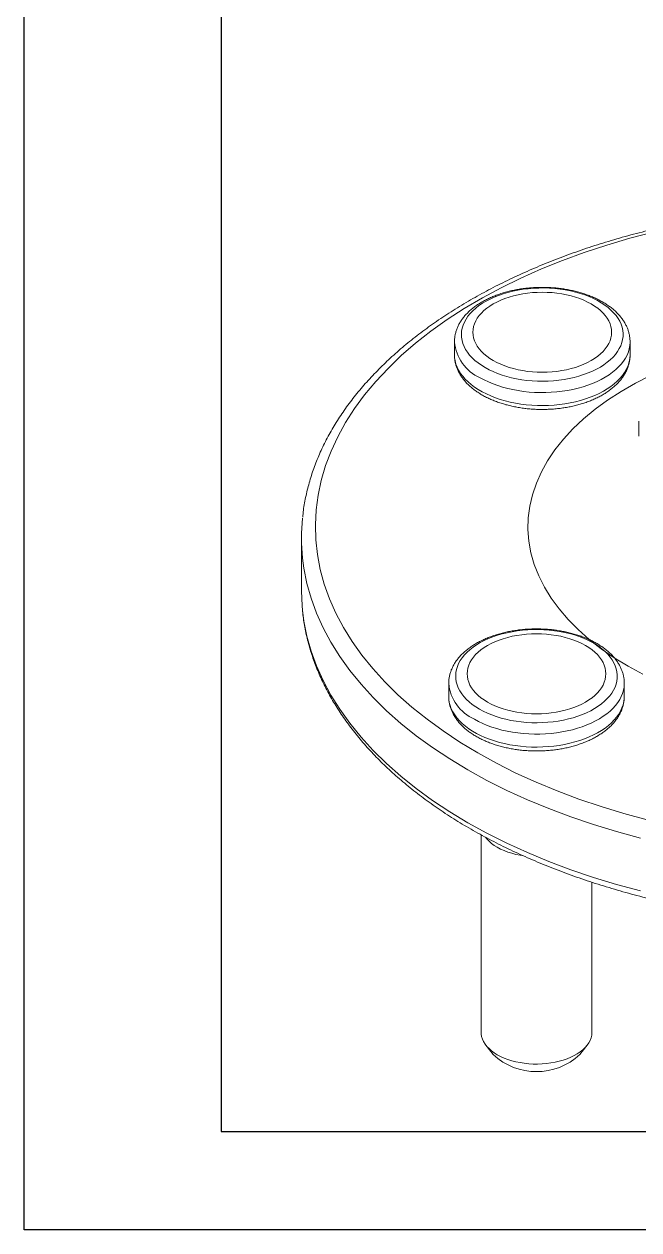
# Model space of a CAD drawing. Header units: millimetres. Extents: x 2429 to 2877, y 1091 to 1407.
# Drawn here: x 2429 to 2495.5, y 1091 to 1221.5 of the extents above; entities that cross this region are included whole.
import ezdxf

# ---------------------------------------------------------------- set-up
doc = ezdxf.new("R2010")
doc.units = ezdxf.units.MM
doc.linetypes.add('ACAD_ISO05W100', pattern=[33, 24, -3, 0, -3, 0, -3])
doc.layers.add('AM_BOR', color=2, linetype='ACAD_ISO05W100', lineweight=35)

# ---------------------------------------------------------------- blocks, each defined once
blk = doc.blocks.new('A3 ZTL')
for p, q in [((19.57, 280.82), (19.57, 9.78)), ((19.57, 9.78), (401.17, 9.78))]:
    blk.add_line(p, q)
at = {"layer": 'AM_BOR', "color": 135, "linetype": 'Continuous', "lineweight": 25}
for p, q in [((0, 0), (0, 290.61)), ((410.96, 0), (0, 0))]:
    blk.add_line(p, q, dxfattribs=at)

msp = doc.modelspace()

# ---------------------------------------------------------------- linework, layer by layer
at = {"color": 7, "linetype": 'Continuous', "lineweight": 15}
for p, q in [((2475.596, 1187.119), (2475.596, 1185.716)), ((2494.596, 1185.716), (2494.596, 1187.119)), ((2495.547, 1178.548), (2495.547, 1176.914)), ((2459.047, 1165.891), (2459.047, 1160.175)), ((2474.973, 1150.148), (2474.973, 1148.745)), ((2493.973, 1148.745), (2493.973, 1150.148)), ((2478.473, 1133.763), (2478.473, 1112.409)), ((2490.473, 1112.409), (2490.473, 1128.623)), ((2478.995, 1110.995), (2479.786, 1109.974)), ((2489.159, 1109.974), (2489.95, 1110.995))]:
    msp.add_line(p, q, dxfattribs=at)
at = {"color": 8, "linetype": 'Continuous', "lineweight": 15, "flags": 128}
for points in [[(2497.103, 1199), (2494.559, 1198.336), (2492.071, 1197.604), (2489.644, 1196.806), (2487.285, 1195.944), (2484.998, 1195.019), (2482.788, 1194.034), (2480.659, 1192.991), (2478.617, 1191.892), (2476.666, 1190.739), (2474.809, 1189.534), (2473.052, 1188.282), (2471.398, 1186.983), (2469.85, 1185.641), (2468.412, 1184.26), (2467.086, 1182.841), (2465.877, 1181.388), (2464.786, 1179.904), (2463.816, 1178.393), (2462.968, 1176.857), (2462.246, 1175.3), (2461.649, 1173.725), (2461.18, 1172.136), (2460.84, 1170.536), (2460.629, 1168.929), (2460.548, 1167.317), (2460.597, 1165.706), (2460.775, 1164.097), (2461.083, 1162.495), (2461.52, 1160.903), (2462.085, 1159.324), (2462.776, 1157.762), (2463.592, 1156.221), (2464.532, 1154.703), (2465.593, 1153.212), (2466.773, 1151.751), (2468.07, 1150.323), (2469.48, 1148.932), (2471.001, 1147.58), (2472.629, 1146.271), (2474.361, 1145.006), (2476.192, 1143.79), (2478.12, 1142.624)], [(2494.596, 1187.124), (2494.595, 1187.076), (2494.572, 1186.728), (2494.509, 1186.382), (2494.409, 1186.039), (2494.272, 1185.7), (2494.098, 1185.367), (2493.887, 1185.041), (2493.641, 1184.723), (2493.36, 1184.415), (2493.047, 1184.118), (2492.701, 1183.833), (2492.324, 1183.561), (2491.919, 1183.304), (2491.486, 1183.061), (2491.027, 1182.836), (2490.545, 1182.627), (2490.04, 1182.437), (2489.516, 1182.265), (2488.973, 1182.113), (2488.416, 1181.981), (2487.844, 1181.87), (2487.262, 1181.78), (2486.671, 1181.711), (2486.074, 1181.664), (2485.472, 1181.64), (2484.87, 1181.637), (2484.268, 1181.656), (2483.669, 1181.697), (2483.076, 1181.761), (2482.492, 1181.845), (2481.917, 1181.951), (2481.356, 1182.078), (2480.81, 1182.225), (2480.281, 1182.392), (2479.771, 1182.578), (2479.283, 1182.782), (2478.818, 1183.003), (2478.378, 1183.242)], [(2475.596, 1185.716), (2475.61, 1185.411), (2475.663, 1185.065), (2475.753, 1184.721), (2475.882, 1184.38), (2476.047, 1184.046), (2476.248, 1183.718), (2476.486, 1183.398), (2476.758, 1183.087), (2477.063, 1182.787), (2477.401, 1182.499), (2477.77, 1182.224), (2478.168, 1181.963), (2478.595, 1181.717), (2479.047, 1181.487), (2479.524, 1181.274), (2480.023, 1181.079), (2480.543, 1180.902), (2481.081, 1180.745), (2481.635, 1180.608), (2482.203, 1180.492), (2482.783, 1180.396), (2483.372, 1180.322), (2483.968, 1180.27), (2484.568, 1180.24), (2485.171, 1180.232), (2485.773, 1180.245), (2486.373, 1180.281), (2486.968, 1180.339), (2487.554, 1180.418), (2488.132, 1180.519), (2488.696, 1180.641), (2489.247, 1180.783), (2489.78, 1180.945), (2490.295, 1181.126), (2490.789, 1181.325), (2491.26, 1181.543), (2491.706, 1181.777), (2492.125, 1182.027), (2492.516, 1182.291), (2492.878, 1182.57), (2493.208, 1182.861), (2493.505, 1183.164), (2493.768, 1183.477), (2493.997, 1183.799), (2494.189, 1184.129), (2494.345, 1184.465), (2494.464, 1184.806), (2494.545, 1185.151), (2494.588, 1185.498), (2494.596, 1185.716)], [(2494.384, 1152.012), (2492.88, 1152.934), (2491.473, 1153.905), (2490.168, 1154.922), (2488.97, 1155.983), (2487.883, 1157.082), (2486.911, 1158.217), (2486.057, 1159.383), (2485.324, 1160.576), (2484.715, 1161.792), (2484.231, 1163.027), (2483.875, 1164.276), (2483.648, 1165.535), (2483.551, 1166.799), (2483.583, 1168.065), (2483.746, 1169.328), (2484.037, 1170.582), (2484.457, 1171.825), (2485.004, 1173.051), (2485.675, 1174.256), (2486.469, 1175.436), (2487.383, 1176.587), (2488.413, 1177.704), (2489.556, 1178.785), (2490.808, 1179.824), (2492.164, 1180.819), (2493.62, 1181.765), (2495.171, 1182.66), (2496.81, 1183.501)], [(2477.06, 1140.787), (2475.098, 1141.973), (2473.233, 1143.21), (2471.469, 1144.496), (2469.809, 1145.827), (2468.258, 1147.201), (2466.819, 1148.615), (2465.494, 1150.066), (2464.287, 1151.551), (2463.2, 1153.066), (2462.235, 1154.609), (2461.394, 1156.175), (2460.68, 1157.763), (2460.094, 1159.367), (2459.637, 1160.986), (2459.309, 1162.615), (2459.163, 1163.712)], [(2459.156, 1158.064), (2459.309, 1156.9), (2459.637, 1155.27), (2460.094, 1153.652), (2460.68, 1152.047), (2461.394, 1150.459), (2462.235, 1148.893), (2463.2, 1147.35), (2464.287, 1145.835), (2465.494, 1144.35), (2466.819, 1142.899), (2468.258, 1141.485), (2469.809, 1140.111), (2471.469, 1138.78), (2473.233, 1137.494), (2475.098, 1136.257), (2477.06, 1135.071), (2479.114, 1133.938), (2481.258, 1132.862), (2483.485, 1131.843), (2485.791, 1130.885), (2488.171, 1129.99), (2490.621, 1129.159), (2493.134, 1128.394), (2495.706, 1127.697)], [(2495.98, 1151.144), (2494.384, 1152.012), (2494.384, 1152.012)], [(2493.973, 1150.153), (2493.972, 1150.105), (2493.948, 1149.757), (2493.886, 1149.411), (2493.786, 1149.068), (2493.649, 1148.729), (2493.474, 1148.396), (2493.264, 1148.07), (2493.018, 1147.752), (2492.737, 1147.444), (2492.424, 1147.147), (2492.078, 1146.862), (2491.701, 1146.59), (2491.296, 1146.333), (2490.863, 1146.09), (2490.404, 1145.865), (2489.922, 1145.656), (2489.417, 1145.466), (2488.893, 1145.294), (2488.35, 1145.142), (2487.793, 1145.01), (2487.221, 1144.899), (2486.639, 1144.809), (2486.048, 1144.74), (2485.451, 1144.693), (2484.849, 1144.669), (2484.247, 1144.666), (2483.645, 1144.685), (2483.046, 1144.726), (2482.453, 1144.79), (2481.869, 1144.874), (2481.294, 1144.98), (2480.733, 1145.107), (2480.187, 1145.254), (2479.658, 1145.421), (2479.148, 1145.607), (2478.66, 1145.811), (2478.195, 1146.032), (2477.755, 1146.271)], [(2474.973, 1148.745), (2474.987, 1148.44), (2475.04, 1148.094), (2475.13, 1147.75), (2475.258, 1147.409), (2475.424, 1147.075), (2475.625, 1146.747), (2475.863, 1146.427), (2476.135, 1146.116), (2476.44, 1145.816), (2476.778, 1145.528), (2477.147, 1145.253), (2477.545, 1144.992), (2477.972, 1144.746), (2478.424, 1144.516), (2478.901, 1144.303), (2479.4, 1144.108), (2479.92, 1143.931), (2480.458, 1143.774), (2481.012, 1143.637), (2481.58, 1143.521), (2482.16, 1143.425), (2482.749, 1143.351), (2483.345, 1143.299), (2483.945, 1143.269), (2484.548, 1143.261), (2485.15, 1143.274), (2485.75, 1143.31), (2486.344, 1143.368), (2486.931, 1143.447), (2487.508, 1143.548), (2488.073, 1143.67), (2488.624, 1143.812), (2489.157, 1143.974), (2489.672, 1144.155), (2490.166, 1144.354), (2490.637, 1144.572), (2491.083, 1144.806), (2491.502, 1145.056), (2491.893, 1145.32), (2492.255, 1145.599), (2492.584, 1145.89), (2492.882, 1146.193), (2493.145, 1146.506), (2493.374, 1146.828), (2493.566, 1147.158), (2493.722, 1147.494), (2493.841, 1147.835), (2493.922, 1148.18), (2493.965, 1148.527), (2493.973, 1148.745)], [(2478.12, 1142.624), (2480.14, 1141.511), (2482.248, 1140.453), (2484.438, 1139.453), (2486.706, 1138.514), (2489.048, 1137.636), (2491.458, 1136.822), (2493.931, 1136.073), (2496.462, 1135.392)], [(2495.706, 1133.413), (2493.134, 1134.11), (2490.621, 1134.875), (2488.171, 1135.706), (2485.791, 1136.601), (2483.485, 1137.559), (2481.258, 1138.577), (2479.114, 1139.654), (2477.06, 1140.787)]]:
    msp.add_lwpolyline(points, dxfattribs=at)
at = {"color": 7, "linetype": 'Continuous', "lineweight": 15, "flags": 128}
for points in [[(2478.914, 1184.343), (2479.336, 1184.115), (2479.783, 1183.903), (2480.254, 1183.709), (2480.745, 1183.534), (2481.256, 1183.378), (2481.784, 1183.241), (2482.325, 1183.125), (2482.88, 1183.03), (2483.443, 1182.956), (2484.014, 1182.903), (2484.59, 1182.873), (2485.168, 1182.865), (2485.746, 1182.879), (2486.32, 1182.914), (2486.89, 1182.972), (2487.451, 1183.051), (2488.003, 1183.152), (2488.541, 1183.273), (2489.065, 1183.415), (2489.571, 1183.576), (2490.057, 1183.756), (2490.522, 1183.955), (2490.963, 1184.17), (2491.379, 1184.402), (2491.767, 1184.65), (2492.126, 1184.911), (2492.454, 1185.186), (2492.75, 1185.473), (2493.012, 1185.77), (2493.24, 1186.077), (2493.432, 1186.392), (2493.588, 1186.713), (2493.707, 1187.04), (2493.788, 1187.37), (2493.831, 1187.703), (2493.836, 1188.037), (2493.802, 1188.37), (2493.731, 1188.701), (2493.621, 1189.029), (2493.475, 1189.352), (2493.292, 1189.668), (2493.073, 1189.977), (2492.819, 1190.277), (2492.531, 1190.566), (2492.211, 1190.844), (2491.86, 1191.109), (2491.479, 1191.36), (2491.07, 1191.596), (2490.635, 1191.816), (2490.176, 1192.019), (2489.694, 1192.204), (2489.193, 1192.37), (2488.674, 1192.517), (2488.139, 1192.643), (2487.59, 1192.749), (2487.031, 1192.833), (2486.463, 1192.896), (2485.89, 1192.938), (2485.313, 1192.957), (2484.734, 1192.954), (2484.158, 1192.929), (2483.585, 1192.883), (2483.02, 1192.814), (2482.463, 1192.724), (2481.918, 1192.613), (2481.386, 1192.482), (2480.871, 1192.33), (2480.375, 1192.159), (2479.899, 1191.97), (2479.445, 1191.763), (2479.017, 1191.539), (2478.615, 1191.299), (2478.241, 1191.044), (2477.898, 1190.776), (2477.585, 1190.495), (2477.306, 1190.203), (2477.061, 1189.901), (2476.851, 1189.59), (2476.677, 1189.272), (2476.539, 1188.947), (2476.439, 1188.619), (2476.377, 1188.287), (2476.353, 1187.953), (2476.368, 1187.62), (2476.42, 1187.287), (2476.511, 1186.958), (2476.639, 1186.632), (2476.804, 1186.312), (2477.005, 1186), (2477.241, 1185.695), (2477.512, 1185.4), (2477.817, 1185.116), (2478.152, 1184.845), (2478.519, 1184.587), (2478.914, 1184.343)], [(2490.399, 1191.227), (2490.764, 1191.001), (2491.1, 1190.76), (2491.405, 1190.506), (2491.678, 1190.24), (2491.918, 1189.964), (2492.123, 1189.678), (2492.292, 1189.385), (2492.424, 1189.086), (2492.519, 1188.781), (2492.577, 1188.474), (2492.596, 1188.165), (2492.577, 1187.856), (2492.519, 1187.549), (2492.424, 1187.245), (2492.292, 1186.945), (2492.123, 1186.652), (2491.918, 1186.367), (2491.678, 1186.09), (2491.405, 1185.825), (2491.1, 1185.571), (2490.764, 1185.33), (2490.399, 1185.104), (2490.007, 1184.893), (2489.59, 1184.699), (2489.151, 1184.523), (2488.69, 1184.365), (2488.211, 1184.227), (2487.717, 1184.109), (2487.209, 1184.011), (2486.69, 1183.935), (2486.163, 1183.88), (2485.631, 1183.847), (2485.096, 1183.836), (2484.561, 1183.847), (2484.028, 1183.88), (2483.501, 1183.935), (2482.983, 1184.011), (2482.475, 1184.109), (2481.98, 1184.227), (2481.501, 1184.365), (2481.041, 1184.523), (2480.601, 1184.699), (2480.184, 1184.893), (2479.792, 1185.104), (2479.428, 1185.33), (2479.092, 1185.571), (2478.786, 1185.825), (2478.513, 1186.09), (2478.273, 1186.367), (2478.069, 1186.652), (2477.9, 1186.945), (2477.767, 1187.245), (2477.672, 1187.549), (2477.615, 1187.856), (2477.596, 1188.165), (2477.615, 1188.474), (2477.672, 1188.781), (2477.767, 1189.086), (2477.9, 1189.385), (2478.069, 1189.678), (2478.273, 1189.964), (2478.513, 1190.24), (2478.786, 1190.506), (2479.092, 1190.76), (2479.428, 1191.001), (2479.792, 1191.227), (2480.184, 1191.437), (2480.601, 1191.631), (2481.041, 1191.808), (2481.501, 1191.965), (2481.98, 1192.104), (2482.475, 1192.222), (2482.983, 1192.32), (2483.501, 1192.396), (2484.028, 1192.451), (2484.561, 1192.484), (2485.096, 1192.495), (2485.631, 1192.484), (2486.163, 1192.451), (2486.69, 1192.396), (2487.209, 1192.32), (2487.717, 1192.222), (2488.211, 1192.104), (2488.69, 1191.965), (2489.151, 1191.808), (2489.59, 1191.631), (2490.007, 1191.437), (2490.399, 1191.227)], [(2459.047, 1160.175), (2459.112, 1158.536), (2459.156, 1158.064)], [(2478.291, 1147.372), (2478.713, 1147.144), (2479.16, 1146.932), (2479.631, 1146.738), (2480.122, 1146.563), (2480.633, 1146.406), (2481.16, 1146.27), (2481.702, 1146.154), (2482.256, 1146.059), (2482.82, 1145.985), (2483.391, 1145.932), (2483.967, 1145.902), (2484.545, 1145.894), (2485.123, 1145.908), (2485.697, 1145.943), (2486.267, 1146.001), (2486.828, 1146.08), (2487.38, 1146.181), (2487.918, 1146.302), (2488.442, 1146.444), (2488.948, 1146.605), (2489.434, 1146.785), (2489.899, 1146.984), (2490.34, 1147.199), (2490.756, 1147.431), (2491.144, 1147.679), (2491.503, 1147.94), (2491.831, 1148.215), (2492.127, 1148.502), (2492.389, 1148.799), (2492.617, 1149.106), (2492.809, 1149.421), (2492.965, 1149.742), (2493.084, 1150.069), (2493.165, 1150.399), (2493.208, 1150.732), (2493.212, 1151.066), (2493.179, 1151.399), (2493.108, 1151.73), (2492.998, 1152.058), (2492.852, 1152.381), (2492.669, 1152.697), (2492.449, 1153.006), (2492.196, 1153.306), (2491.908, 1153.595), (2491.588, 1153.873), (2491.236, 1154.138), (2490.856, 1154.389), (2490.447, 1154.625), (2490.012, 1154.845), (2489.553, 1155.048), (2489.071, 1155.233), (2488.57, 1155.399), (2488.051, 1155.546), (2487.516, 1155.672), (2486.967, 1155.778), (2486.408, 1155.862), (2485.84, 1155.925), (2485.267, 1155.967), (2484.689, 1155.986), (2484.111, 1155.983), (2483.535, 1155.958), (2482.962, 1155.912), (2482.397, 1155.843), (2481.84, 1155.753), (2481.295, 1155.642), (2480.763, 1155.511), (2480.248, 1155.359), (2479.752, 1155.188), (2479.276, 1154.999), (2478.822, 1154.792), (2478.394, 1154.568), (2477.992, 1154.328), (2477.618, 1154.073), (2477.275, 1153.805), (2476.962, 1153.524), (2476.683, 1153.232), (2476.438, 1152.93), (2476.228, 1152.619), (2476.053, 1152.301), (2475.916, 1151.976), (2475.816, 1151.648), (2475.754, 1151.316), (2475.73, 1150.982), (2475.745, 1150.649), (2475.797, 1150.316), (2475.888, 1149.987), (2476.016, 1149.661), (2476.181, 1149.341), (2476.382, 1149.029), (2476.618, 1148.724), (2476.889, 1148.429), (2477.193, 1148.145), (2477.529, 1147.874), (2477.896, 1147.616), (2478.291, 1147.372)], [(2489.776, 1154.256), (2490.141, 1154.03), (2490.477, 1153.789), (2490.782, 1153.535), (2491.055, 1153.269), (2491.295, 1152.993), (2491.5, 1152.707), (2491.669, 1152.414), (2491.801, 1152.115), (2491.896, 1151.81), (2491.954, 1151.503), (2491.973, 1151.194), (2491.954, 1150.885), (2491.896, 1150.578), (2491.801, 1150.274), (2491.669, 1149.974), (2491.5, 1149.681), (2491.295, 1149.396), (2491.055, 1149.119), (2490.782, 1148.853), (2490.477, 1148.6), (2490.141, 1148.359), (2489.776, 1148.133), (2489.384, 1147.922), (2488.967, 1147.728), (2488.527, 1147.552), (2488.067, 1147.394), (2487.588, 1147.256), (2487.094, 1147.138), (2486.586, 1147.04), (2486.067, 1146.964), (2485.54, 1146.909), (2485.008, 1146.876), (2484.473, 1146.865), (2483.938, 1146.876), (2483.405, 1146.909), (2482.878, 1146.964), (2482.36, 1147.04), (2481.852, 1147.138), (2481.357, 1147.256), (2480.878, 1147.394), (2480.418, 1147.552), (2479.978, 1147.728), (2479.561, 1147.922), (2479.169, 1148.133), (2478.805, 1148.359), (2478.469, 1148.6), (2478.163, 1148.853), (2477.89, 1149.119), (2477.65, 1149.396), (2477.446, 1149.681), (2477.276, 1149.974), (2477.144, 1150.274), (2477.049, 1150.578), (2476.992, 1150.885), (2476.973, 1151.194), (2476.992, 1151.503), (2477.049, 1151.81), (2477.144, 1152.115), (2477.276, 1152.414), (2477.446, 1152.707), (2477.65, 1152.993), (2477.89, 1153.269), (2478.163, 1153.535), (2478.469, 1153.789), (2478.805, 1154.03), (2479.169, 1154.256), (2479.561, 1154.466), (2479.978, 1154.66), (2480.418, 1154.837), (2480.878, 1154.994), (2481.357, 1155.133), (2481.852, 1155.251), (2482.36, 1155.349), (2482.878, 1155.425), (2483.405, 1155.48), (2483.938, 1155.513), (2484.473, 1155.524), (2485.008, 1155.513), (2485.54, 1155.48), (2486.067, 1155.425), (2486.586, 1155.349), (2487.094, 1155.251), (2487.588, 1155.133), (2488.067, 1154.994), (2488.527, 1154.837), (2488.967, 1154.66), (2489.384, 1154.466), (2489.776, 1154.256)], [(2483.003, 1131.508), (2482.688, 1131.557), (2482.232, 1131.65), (2481.792, 1131.765), (2481.369, 1131.899), (2480.965, 1132.053), (2480.585, 1132.225), (2480.23, 1132.414), (2479.902, 1132.619), (2479.604, 1132.839), (2479.338, 1133.072), (2479.105, 1133.316), (2478.964, 1133.497)], [(2478.473, 1112.409), (2478.484, 1112.199), (2478.532, 1111.922), (2478.619, 1111.648), (2478.744, 1111.378), (2478.907, 1111.115), (2479.105, 1110.861), (2479.338, 1110.617), (2479.604, 1110.384), (2479.902, 1110.164), (2480.23, 1109.959), (2480.585, 1109.77), (2480.965, 1109.598), (2481.369, 1109.444), (2481.792, 1109.31), (2482.232, 1109.195), (2482.688, 1109.102), (2483.154, 1109.029), (2483.63, 1108.979), (2484.11, 1108.951), (2484.593, 1108.946), (2485.076, 1108.962), (2485.554, 1109.002), (2486.026, 1109.063), (2486.487, 1109.146), (2486.935, 1109.25), (2487.367, 1109.375), (2487.781, 1109.519), (2488.173, 1109.682), (2488.541, 1109.863), (2488.883, 1110.06), (2489.196, 1110.272), (2489.478, 1110.499), (2489.728, 1110.737), (2489.944, 1110.987), (2490.124, 1111.246), (2490.268, 1111.512), (2490.374, 1111.784), (2490.442, 1112.06), (2490.471, 1112.339), (2490.473, 1112.409)]]:
    msp.add_lwpolyline(points, dxfattribs=at)
at = {"color": 8, "linetype": 'Continuous', "lineweight": 15}
for centre in [(2480.299, 1187.558), (2479.676, 1150.587)]:
    msp.add_arc(centre, 4.725, 185.45553, 246.01104, dxfattribs=at)
at = {"color": 7, "linetype": 'Continuous', "lineweight": 15}
for centre, radius, start, end in [((2479.595, 1165.891), 20.548, 173.98961, 186.08679), ((2484.473, 1115.001), 6.873, 227.00699, 312.99301)]:
    msp.add_arc(centre, radius, start, end, dxfattribs=at)
for points, knots in [([(2501.547, 1200.266), (2500.906, 1200.143), (2499.414, 1199.858), (2497.117, 1199.333), (2494.654, 1198.705), (2492.241, 1198.013), (2489.882, 1197.26), (2487.58, 1196.447), (2485.34, 1195.576), (2483.166, 1194.647), (2481.063, 1193.662), (2479.035, 1192.624), (2477.085, 1191.533), (2475.217, 1190.392), (2473.436, 1189.203), (2471.744, 1187.967), (2470.145, 1186.687), (2468.642, 1185.366), (2467.239, 1184.006), (2465.939, 1182.609), (2464.745, 1181.178), (2463.658, 1179.717), (2462.682, 1178.228), (2461.819, 1176.714), (2461.07, 1175.18), (2460.437, 1173.629), (2459.919, 1172.063), (2459.524, 1170.487), (2459.276, 1169.18), (2459.203, 1168.398), (2459.18, 1168.146)], [0, 0, 0, 0, 0.0277484, 0.0645559, 0.1013717, 0.1381968, 0.175032, 0.2118779, 0.2487349, 0.2856034, 0.3224831, 0.3593738, 0.3962743, 0.4331828, 0.4700969, 0.5070121, 0.5439224, 0.5808206, 0.6176983, 0.6545451, 0.691349, 0.7280969, 0.7647751, 0.8013704, 0.8378714, 0.8742701, 0.9105635, 0.9467547, 0.9828539, 1, 1, 1, 1]), ([(2494.592, 1187.124), (2494.593, 1187.167), (2494.597, 1187.331), (2494.568, 1187.615), (2494.506, 1187.975), (2494.408, 1188.331), (2494.277, 1188.681), (2494.112, 1189.025), (2493.915, 1189.363), (2493.685, 1189.693), (2493.422, 1190.013), (2493.128, 1190.323), (2492.803, 1190.621), (2492.449, 1190.905), (2492.067, 1191.175), (2491.659, 1191.43), (2491.227, 1191.667), (2490.773, 1191.887), (2490.299, 1192.089), (2489.807, 1192.272), (2489.298, 1192.437), (2488.775, 1192.581), (2488.24, 1192.706), (2487.693, 1192.811), (2487.138, 1192.896), (2486.576, 1192.96), (2486.008, 1193.003), (2485.438, 1193.026), (2484.867, 1193.028), (2484.296, 1193.01), (2483.728, 1192.97), (2483.165, 1192.91), (2482.608, 1192.83), (2482.06, 1192.729), (2481.522, 1192.608), (2480.997, 1192.467), (2480.485, 1192.307), (2479.989, 1192.127), (2479.511, 1191.929), (2479.052, 1191.712), (2478.614, 1191.477), (2478.198, 1191.224), (2477.808, 1190.954), (2477.444, 1190.668), (2477.108, 1190.366), (2476.802, 1190.051), (2476.529, 1189.723), (2476.289, 1189.383), (2476.084, 1189.035), (2475.914, 1188.68), (2475.78, 1188.319), (2475.681, 1187.955), (2475.62, 1187.59), (2475.593, 1187.307), (2475.598, 1187.146), (2475.599, 1187.107)], [0, 0, 0, 0, 0.0063598, 0.0243827, 0.0424062, 0.0604958, 0.078714, 0.0971121, 0.1157257, 0.1345724, 0.1536502, 0.1729396, 0.1924078, 0.2120146, 0.2317188, 0.2514829, 0.2712762, 0.2910716, 0.310853, 0.3306118, 0.3503441, 0.3700487, 0.3897266, 0.4093802, 0.429013, 0.4486288, 0.468232, 0.4878273, 0.5074192, 0.5270125, 0.5466106, 0.5662182, 0.5858401, 0.6054812, 0.6251461, 0.6448392, 0.6645645, 0.6843252, 0.7041231, 0.7239584, 0.743828, 0.763725, 0.783636, 0.8035338, 0.8233875, 0.8431576, 0.8627984, 0.8822629, 0.9015098, 0.9205111, 0.9392578, 0.9577631, 0.9760609, 0.9942021, 1, 1, 1, 1]), ([(2475.6, 1185.715), (2475.599, 1185.671), (2475.595, 1185.506), (2475.624, 1185.22), (2475.686, 1184.86), (2475.784, 1184.505), (2475.915, 1184.154), (2476.079, 1183.81), (2476.276, 1183.472), (2476.507, 1183.143), (2476.769, 1182.822), (2477.063, 1182.512), (2477.388, 1182.214), (2477.743, 1181.93), (2478.125, 1181.66), (2478.532, 1181.406), (2478.964, 1181.168), (2479.418, 1180.948), (2479.892, 1180.746), (2480.384, 1180.563), (2480.893, 1180.398), (2481.416, 1180.254), (2481.952, 1180.129), (2482.498, 1180.024), (2483.054, 1179.939), (2483.616, 1179.875), (2484.183, 1179.832), (2484.753, 1179.809), (2485.325, 1179.807), (2485.895, 1179.826), (2486.463, 1179.865), (2487.027, 1179.925), (2487.583, 1180.006), (2488.131, 1180.106), (2488.669, 1180.227), (2489.195, 1180.368), (2489.706, 1180.528), (2490.202, 1180.708), (2490.681, 1180.906), (2491.14, 1181.123), (2491.578, 1181.359), (2491.993, 1181.611), (2492.384, 1181.881), (2492.748, 1182.167), (2493.084, 1182.469), (2493.389, 1182.784), (2493.662, 1183.113), (2493.902, 1183.452), (2494.108, 1183.8), (2494.278, 1184.155), (2494.412, 1184.516), (2494.51, 1184.88), (2494.571, 1185.245), (2494.598, 1185.524), (2494.593, 1185.681), (2494.592, 1185.715)], [0, 0, 0, 0, 0.00655398, 0.0245853, 0.04261717, 0.06071527, 0.07894203, 0.09734867, 0.115971, 0.13482649, 0.15391323, 0.17321168, 0.19268896, 0.21230494, 0.23201835, 0.25179173, 0.27159427, 0.29139894, 0.31118953, 0.33095766, 0.35069917, 0.37041296, 0.39010004, 0.40976286, 0.42940479, 0.44902981, 0.46864223, 0.48824662, 0.50784766, 0.52745013, 0.5470574, 0.56667418, 0.5863053, 0.60595556, 0.62562965, 0.64533198, 0.66506651, 0.68483642, 0.70464363, 0.72448814, 0.74436706, 0.76427343, 0.78419371, 0.80410083, 0.82396378, 0.84374309, 0.86339309, 0.88286674, 0.90212267, 0.92113278, 0.93988826, 0.95840221, 0.97670856, 0.99485826, 1, 1, 1, 1]), ([(2459.175, 1157.962), (2459.198, 1157.713), (2459.269, 1156.935), (2459.513, 1155.635), (2459.901, 1154.066), (2460.411, 1152.509), (2461.034, 1150.967), (2461.772, 1149.442), (2462.623, 1147.937), (2463.586, 1146.454), (2464.658, 1144.999), (2465.839, 1143.572), (2467.126, 1142.177), (2468.515, 1140.818), (2470.005, 1139.496), (2471.592, 1138.215), (2473.273, 1136.978), (2475.045, 1135.785), (2476.903, 1134.64), (2478.844, 1133.545), (2480.865, 1132.502), (2482.961, 1131.512), (2485.127, 1130.578), (2487.361, 1129.701), (2489.657, 1128.882), (2492.012, 1128.123), (2494.42, 1127.425), (2496.877, 1126.79), (2499.379, 1126.219), (2501.921, 1125.711), (2504.497, 1125.27), (2507.104, 1124.894), (2509.737, 1124.585), (2512.389, 1124.344), (2515.057, 1124.17), (2517.735, 1124.064), (2520.418, 1124.027), (2523.102, 1124.058), (2525.781, 1124.157), (2528.45, 1124.324), (2531.104, 1124.559), (2533.738, 1124.861), (2536.347, 1125.231), (2538.927, 1125.666), (2541.472, 1126.167), (2543.978, 1126.732), (2546.439, 1127.362), (2548.852, 1128.053), (2551.212, 1128.806), (2553.514, 1129.619), (2555.754, 1130.491), (2557.927, 1131.42), (2560.03, 1132.404), (2562.059, 1133.443), (2564.009, 1134.534), (2565.876, 1135.675), (2567.658, 1136.864), (2569.35, 1138.099), (2570.949, 1139.379), (2572.451, 1140.7), (2573.854, 1142.061), (2575.154, 1143.458), (2576.349, 1144.889), (2577.435, 1146.35), (2578.411, 1147.839), (2579.275, 1149.352), (2580.024, 1150.886), (2580.657, 1152.438), (2581.175, 1154.003), (2581.569, 1155.579), (2581.816, 1156.879), (2581.889, 1157.655), (2581.912, 1157.9)], [0, 0, 0, 0, 0.0067121, 0.0209261, 0.0351575, 0.0494159, 0.0637081, 0.0780386, 0.0924091, 0.1068189, 0.1212652, 0.1357442, 0.150251, 0.1647804, 0.1793274, 0.1938876, 0.2084568, 0.2230317, 0.2376096, 0.252188, 0.2667651, 0.2813399, 0.2959117, 0.31048, 0.3250445, 0.3396052, 0.3541623, 0.3687157, 0.3832658, 0.3978128, 0.4123571, 0.426899, 0.4414389, 0.4559771, 0.4705141, 0.4850502, 0.4995858, 0.5141213, 0.5286571, 0.5431934, 0.5577308, 0.5722695, 0.5868101, 0.6013528, 0.6158981, 0.6304464, 0.644998, 0.6595532, 0.6741124, 0.6886759, 0.7032438, 0.7178161, 0.732393, 0.7469741, 0.7615592, 0.7761474, 0.7907378, 0.8053287, 0.8199176, 0.8345017, 0.8490778, 0.8636416, 0.8781885, 0.8927132, 0.9072104, 0.9216748, 0.9361019, 0.9504886, 0.9648337, 0.9791384, 0.9934068, 1, 1, 1, 1]), ([(2493.969, 1150.153), (2493.97, 1150.196), (2493.974, 1150.36), (2493.945, 1150.644), (2493.883, 1151.004), (2493.785, 1151.36), (2493.654, 1151.71), (2493.489, 1152.054), (2493.292, 1152.392), (2493.062, 1152.722), (2492.799, 1153.042), (2492.505, 1153.352), (2492.18, 1153.65), (2491.826, 1153.934), (2491.444, 1154.204), (2491.036, 1154.459), (2490.604, 1154.696), (2490.15, 1154.916), (2489.676, 1155.118), (2489.184, 1155.301), (2488.675, 1155.466), (2488.152, 1155.61), (2487.616, 1155.735), (2487.07, 1155.84), (2486.515, 1155.925), (2485.953, 1155.989), (2485.385, 1156.032), (2484.815, 1156.055), (2484.244, 1156.057), (2483.673, 1156.039), (2483.105, 1155.999), (2482.542, 1155.939), (2481.985, 1155.859), (2481.437, 1155.758), (2480.899, 1155.637), (2480.374, 1155.496), (2479.862, 1155.336), (2479.366, 1155.156), (2478.888, 1154.958), (2478.429, 1154.741), (2477.99, 1154.506), (2477.575, 1154.253), (2477.185, 1153.983), (2476.82, 1153.697), (2476.485, 1153.395), (2476.179, 1153.08), (2475.906, 1152.751), (2475.666, 1152.412), (2475.461, 1152.064), (2475.291, 1151.709), (2475.157, 1151.348), (2475.058, 1150.984), (2474.997, 1150.619), (2474.97, 1150.335), (2474.975, 1150.175), (2474.976, 1150.136)], [0, 0, 0, 0, 0.0063598, 0.0243827, 0.0424062, 0.0604958, 0.078714, 0.0971121, 0.1157257, 0.1345724, 0.1536502, 0.1729396, 0.1924078, 0.2120146, 0.2317188, 0.2514829, 0.2712762, 0.2910716, 0.310853, 0.3306118, 0.3503441, 0.3700487, 0.3897266, 0.4093802, 0.429013, 0.4486288, 0.468232, 0.4878273, 0.5074192, 0.5270125, 0.5466106, 0.5662182, 0.5858401, 0.6054812, 0.6251461, 0.6448392, 0.6645645, 0.6843252, 0.7041231, 0.7239584, 0.743828, 0.763725, 0.783636, 0.8035338, 0.8233875, 0.8431576, 0.8627984, 0.8822629, 0.9015098, 0.9205111, 0.9392578, 0.9577631, 0.9760609, 0.9942021, 1, 1, 1, 1]), ([(2474.977, 1148.744), (2474.976, 1148.7), (2474.972, 1148.535), (2475, 1148.249), (2475.063, 1147.889), (2475.161, 1147.534), (2475.292, 1147.183), (2475.456, 1146.839), (2475.653, 1146.501), (2475.883, 1146.172), (2476.146, 1145.851), (2476.44, 1145.541), (2476.765, 1145.243), (2477.12, 1144.959), (2477.501, 1144.689), (2477.909, 1144.435), (2478.341, 1144.197), (2478.795, 1143.977), (2479.269, 1143.775), (2479.761, 1143.592), (2480.27, 1143.427), (2480.793, 1143.283), (2481.329, 1143.158), (2481.875, 1143.053), (2482.43, 1142.968), (2482.993, 1142.904), (2483.56, 1142.861), (2484.13, 1142.838), (2484.702, 1142.836), (2485.272, 1142.855), (2485.84, 1142.894), (2486.404, 1142.954), (2486.96, 1143.035), (2487.508, 1143.135), (2488.046, 1143.256), (2488.572, 1143.397), (2489.083, 1143.557), (2489.579, 1143.737), (2490.058, 1143.935), (2490.517, 1144.152), (2490.955, 1144.388), (2491.37, 1144.64), (2491.761, 1144.91), (2492.125, 1145.196), (2492.46, 1145.498), (2492.766, 1145.813), (2493.039, 1146.142), (2493.279, 1146.481), (2493.485, 1146.829), (2493.655, 1147.184), (2493.789, 1147.545), (2493.887, 1147.909), (2493.948, 1148.274), (2493.975, 1148.553), (2493.97, 1148.71), (2493.969, 1148.744)], [0, 0, 0, 0, 0.00655398, 0.0245853, 0.04261717, 0.06071527, 0.07894203, 0.09734867, 0.115971, 0.13482649, 0.15391323, 0.17321168, 0.19268896, 0.21230494, 0.23201835, 0.25179173, 0.27159427, 0.29139894, 0.31118953, 0.33095766, 0.35069917, 0.37041296, 0.39010004, 0.40976286, 0.42940479, 0.44902981, 0.46864223, 0.48824662, 0.50784766, 0.52745013, 0.5470574, 0.56667418, 0.5863053, 0.60595556, 0.62562965, 0.64533198, 0.66506651, 0.68483642, 0.70464363, 0.72448814, 0.74436706, 0.76427343, 0.78419371, 0.80410083, 0.82396378, 0.84374309, 0.86339309, 0.88286674, 0.90212267, 0.92113278, 0.93988826, 0.95840221, 0.97670856, 0.99485826, 1, 1, 1, 1])]:
    msp.add_open_spline(points, degree=3, knots=knots, dxfattribs=at)

# ---------------------------------------------------------------- block references
at = {"linetype": 'ByBlock', "lineweight": 0, "xscale": 1.089, "yscale": 1.089, "zscale": 1.089}
msp.add_blockref('A3 ZTL', (2429.046, 1090.997), dxfattribs=at)

doc.saveas('drawing.dxf')
